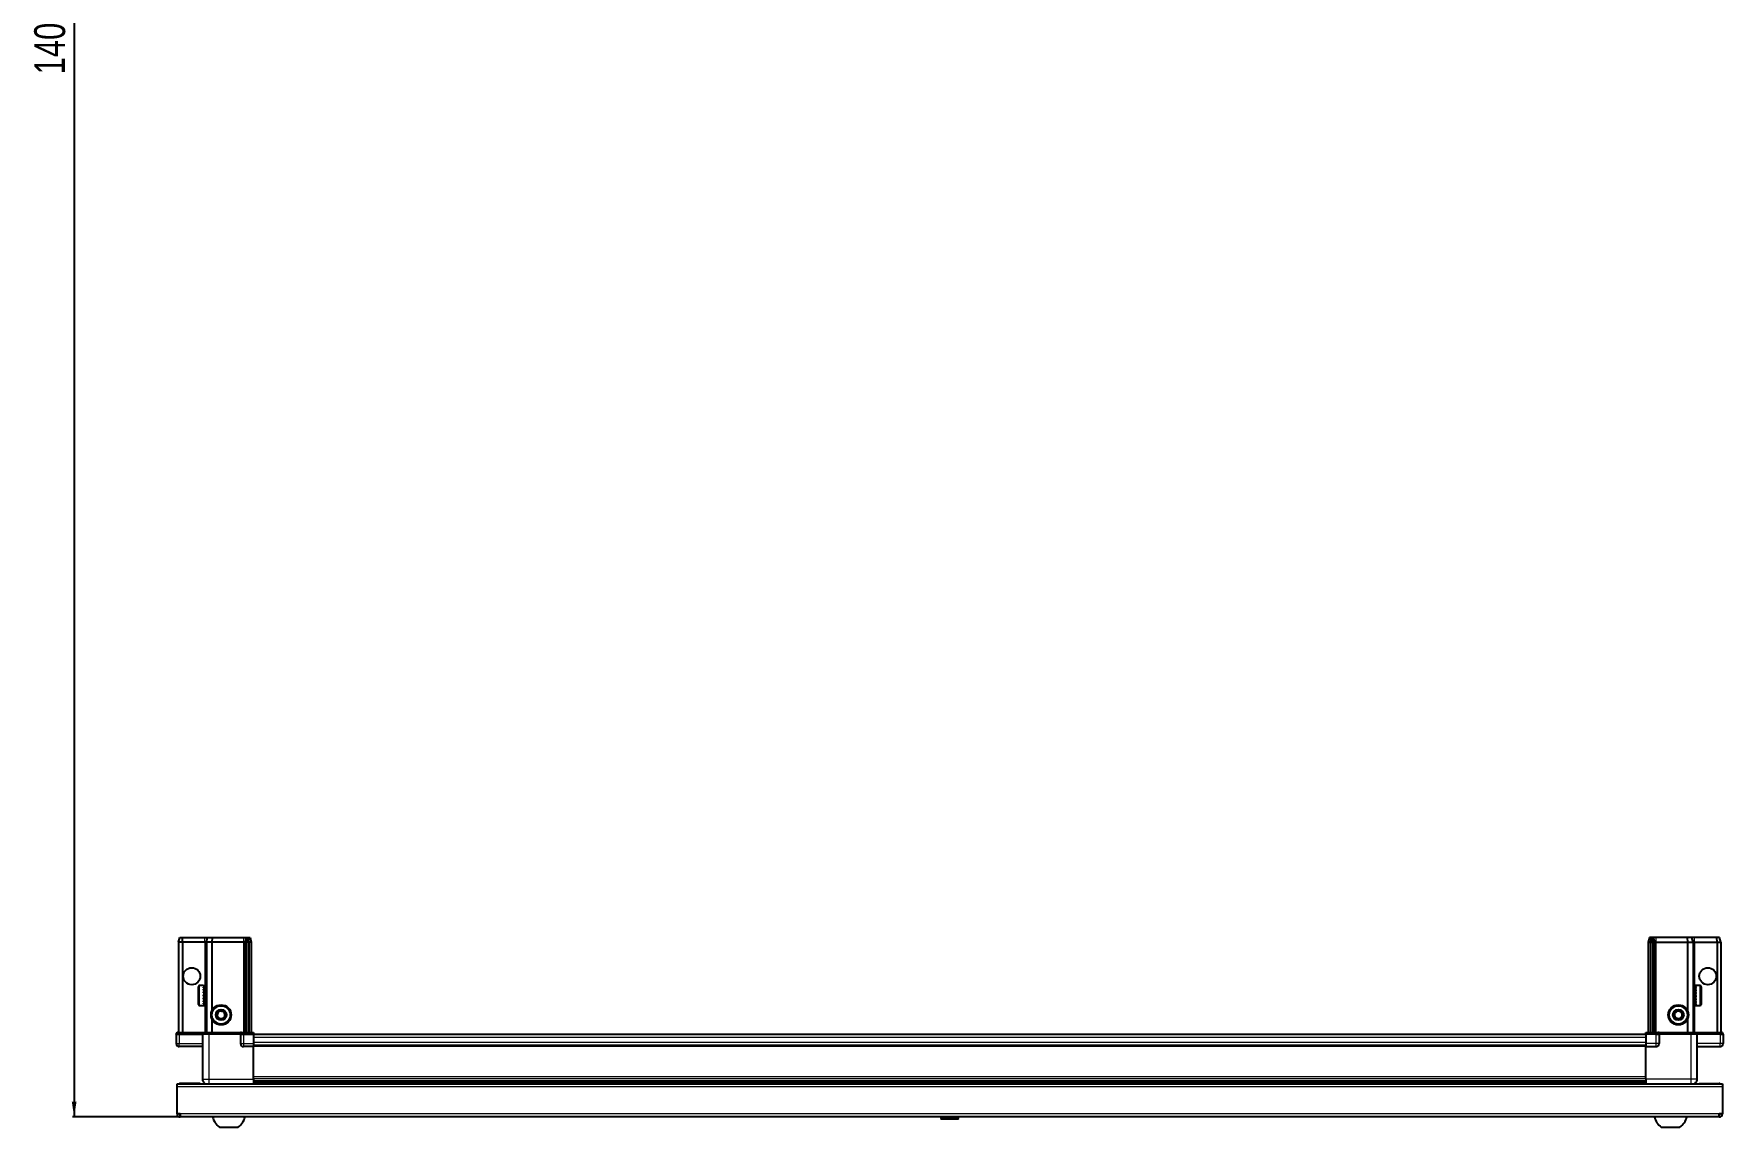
# Model space of a CAD drawing. Header units: millimetres. Extents: x 1415 to 5377, y -788 to 1732.
# Drawn here: x 1479 to 2571, y -788 to -81 of the extents above; entities that cross this region are included whole.
import ezdxf

# ---------------------------------------------------------------- set-up
doc = ezdxf.new("R2010")
doc.units = ezdxf.units.MM
doc.layers.add('FORMAT', color=7, linetype='Continuous')
doc.styles.add('SLDTEXTSTYLE0', font='TXT', dxfattribs={"width": 0.75})
doc.dimstyles.new('SLDDIMSTYLE0', dxfattribs={"dimtxt": 20, "dimasz": 10, "dimexe": 0, "dimexo": 0.0625, "dimgap": 5, "dimtad": 2, "dimdec": 1, "dimrnd": 1e-09, "dimzin": 12, "dimdsep": 46, "dimtxsty": 'SLDTEXTSTYLE0', "dimsah": 1, "dimcen": 0.09, "dimadec": 0, "dimazin": 3, "dimtfac": 1, "dimtofl": 0, "dimtmove": 0, "dimatfit": 3, "dimfxl": 0, "dimfrac": 2, "dimtolj": 1, "dimtzin": 12, "dimarcsym": 0})

# ---------------------------------------------------------------- blocks, each defined once
blk = doc.blocks.new('_D_9')
at = {"layer": 'FORMAT'}
for p, q in [((2065, 626), (1503.8, 626)), ((1504.8, 626), (1504.8, -781)), ((1573.4, -781), (1503.8, -781))]:
    blk.add_line(p, q, dxfattribs=at)
for points in [[(1504.8, 626), (1503.3, 616), (1506.4, 616)], [(1504.8, -781), (1506.4, -771), (1503.3, -771)]]:
    blk.add_solid(points, dxfattribs=at)
at = {"layer": 'FORMAT', "insert": (1479, -107.1), "char_height": 20, "attachment_point": 1, "rotation": 90, "style": 'SLDTEXTSTYLE0'}
blk.add_mtext('1407', dxfattribs=at)

msp = doc.modelspace()

# ---------------------------------------------------------------- linework, layer by layer
at = {"color": 7, "linetype": 'Continuous', "lineweight": 25}
for p, q in [((1572.32, -668.01), (1573.12, -665.01)), ((1573.12, -665.01), (1574.97, -665.01)), ((1574.82, -668.01), (1574.97, -665.01)), ((1574.97, -665.01), (1589.32, -665.01)), ((1589.32, -665.01), (1591.12, -665.01)), ((1590.32, -668.01), (1591.12, -665.01)), ((1591.12, -665.01), (1594.15, -665.01)), ((1594.15, -665.01), (1593.82, -668.01)), ((1594.15, -665.01), (1614.32, -665.01)), ((1614.32, -665.01), (1616.12, -665.01)), ((1616.12, -665.01), (1615.32, -668.01)), ((1616.12, -665.01), (1616.86, -665.01)), ((1616.86, -665.01), (1616.32, -668.01)), ((1616.86, -665.01), (1617.36, -665.01)), ((1617.36, -665.01), (1617.82, -668.01)), ((1617.36, -665.01), (1618.52, -665.01)), ((1618.52, -665.01), (1619.32, -668.01)), ((2523.12, -665.01), (2522.32, -668.01)), ((2524.28, -665.01), (2523.12, -665.01)), ((2524.28, -665.01), (2523.82, -668.01)), ((2524.78, -665.01), (2524.28, -665.01)), ((2524.78, -665.01), (2525.32, -668.01)), ((2525.52, -665.01), (2524.78, -665.01)), ((2525.52, -665.01), (2526.32, -668.01)), ((2527.32, -665.01), (2525.52, -665.01)), ((2547.49, -665.01), (2527.32, -665.01)), ((2547.49, -665.01), (2547.82, -668.01)), ((2550.52, -665.01), (2547.49, -665.01)), ((2551.32, -668.01), (2550.52, -665.01)), ((2552.32, -665.01), (2550.52, -665.01)), ((2566.67, -665.01), (2552.32, -665.01)), ((2566.82, -668.01), (2566.67, -665.01)), ((2568.52, -665.01), (2566.67, -665.01)), ((2569.32, -668.01), (2568.52, -665.01)), ((1572.32, -668.01), (1572.32, -726.31)), ((1574.82, -668.01), (1572.32, -668.01)), ((1574.82, -668.01), (1574.82, -726.31)), ((1589.32, -668.01), (1574.82, -668.01)), ((1590.32, -668.01), (1589.32, -668.01)), ((1593.82, -668.01), (1590.32, -668.01)), ((1590.32, -668.01), (1590.32, -726.31)), ((1593.82, -668.01), (1593.82, -712.51)), ((1614.32, -668.01), (1593.82, -668.01)), ((1615.32, -668.01), (1614.32, -668.01)), ((1615.32, -668.01), (1615.32, -726.31)), ((1616.32, -668.01), (1615.32, -668.01)), ((1616.32, -668.01), (1616.32, -726.31)), ((1617.82, -668.01), (1616.32, -668.01)), ((1617.82, -668.01), (1617.82, -726.31)), ((1619.32, -668.01), (1617.82, -668.01)), ((1619.32, -668.01), (1619.32, -726.31)), ((2522.32, -668.01), (2523.82, -668.01)), ((2522.32, -668.01), (2522.32, -726.31)), ((2523.82, -668.01), (2525.32, -668.01)), ((2523.82, -668.01), (2523.82, -726.31)), ((2525.32, -668.01), (2526.32, -668.01)), ((2525.32, -668.01), (2525.32, -726.31)), ((2526.32, -668.01), (2526.32, -726.31)), ((2526.32, -668.01), (2527.32, -668.01)), ((2527.32, -668.01), (2547.82, -668.01)), ((2547.82, -668.01), (2547.82, -712.51)), ((2547.82, -668.01), (2551.32, -668.01)), ((2551.32, -668.01), (2551.32, -726.31)), ((2551.32, -668.01), (2552.32, -668.01)), ((2552.32, -668.01), (2566.82, -668.01)), ((2566.82, -668.01), (2566.82, -726.31)), ((2566.82, -668.01), (2569.32, -668.01)), ((2569.32, -668.01), (2569.32, -726.31)), ((1585.12, -708.21), (1585.12, -696.81)), ((1588.32, -696.01), (1585.92, -696.01)), ((1588.32, -696.01), (1588.32, -696.02)), ((1588.32, -696.02), (1588.82, -696.02)), ((1588.32, -696.21), (1588.82, -696.21)), ((1588.32, -696.21), (1588.32, -696.43)), ((1588.32, -696.43), (1588.82, -696.43)), ((1588.32, -697), (1588.82, -697)), ((1588.32, -697), (1588.32, -697.43)), ((1588.32, -697.43), (1588.82, -697.43)), ((1588.32, -698.34), (1588.82, -698.34)), ((1588.32, -698.34), (1588.32, -698.93)), ((1588.32, -698.93), (1588.82, -698.93)), ((1588.82, -696.21), (1588.82, -696.02)), ((1588.82, -696.43), (1588.82, -696.21)), ((1588.82, -697), (1588.82, -696.43)), ((1588.82, -697.43), (1588.82, -697)), ((1588.82, -698.34), (1588.82, -697.43)), ((1588.92, -698.11), (1588.82, -698.11)), ((1588.82, -698.93), (1588.82, -698.34)), ((1588.82, -700.08), (1588.82, -698.93)), ((1588.92, -706.91), (1588.92, -698.11)), ((1589.8, -699.2), (1589.32, -698.51)), ((1589.32, -706.51), (1589.32, -698.51)), ((1590.29, -698.51), (1589.8, -699.2)), ((1590.32, -698.51), (1590.29, -698.51)), ((1590.29, -706.51), (1590.29, -698.51)), ((2551.35, -698.51), (2551.32, -698.51)), ((2551.84, -699.2), (2551.35, -698.51)), ((2551.35, -698.51), (2551.35, -706.51)), ((2552.32, -698.51), (2551.84, -699.2)), ((2552.32, -698.51), (2552.32, -706.51)), ((2552.82, -698.11), (2552.72, -698.11)), ((2552.72, -698.11), (2552.72, -706.91)), ((2555.72, -696.01), (2552.82, -696.01)), ((2553.32, -696.01), (2552.82, -696.01)), ((2552.82, -696.01), (2552.82, -696.06)), ((2552.82, -696.06), (2552.82, -696.35)), ((2553.32, -696.06), (2552.82, -696.06)), ((2553.32, -696.35), (2552.82, -696.35)), ((2552.82, -696.35), (2552.82, -696.62)), ((2553.32, -696.62), (2552.82, -696.62)), ((2552.82, -696.62), (2552.82, -697.29)), ((2553.32, -697.29), (2552.82, -697.29)), ((2552.82, -697.29), (2552.82, -697.76)), ((2552.82, -697.76), (2552.82, -698.73)), ((2553.32, -697.76), (2552.82, -697.76)), ((2553.32, -698.73), (2552.82, -698.73)), ((2552.82, -698.73), (2552.82, -699.36)), ((2553.32, -696.06), (2553.32, -696.01)), ((2553.32, -696.62), (2553.32, -696.35)), ((2553.32, -697.76), (2553.32, -697.29)), ((2553.32, -699.36), (2553.32, -698.73)), ((2556.52, -696.81), (2556.52, -708.21)), ((1585.92, -709.01), (1588.32, -709.01)), ((1588.32, -700.08), (1588.82, -700.08)), ((1588.32, -700.08), (1588.32, -700.78)), ((1588.32, -700.78), (1588.82, -700.78)), ((1588.32, -702.06), (1588.82, -702.06)), ((1588.32, -702.06), (1588.32, -702.8)), ((1588.32, -702.21), (1588.82, -702.21)), ((1588.32, -702.71), (1588.82, -702.71)), ((1588.32, -702.8), (1588.82, -702.8)), ((1588.32, -704.09), (1588.82, -704.09)), ((1588.32, -704.09), (1588.32, -704.79)), ((1588.32, -704.79), (1588.82, -704.79)), ((1588.32, -705.96), (1588.82, -705.96)), ((1588.32, -705.96), (1588.32, -706.56)), ((1588.32, -706.56), (1588.82, -706.56)), ((1588.32, -707.49), (1588.82, -707.49)), ((1588.32, -707.49), (1588.32, -707.94)), ((1588.32, -707.94), (1588.82, -707.94)), ((1588.32, -708.54), (1588.82, -708.54)), ((1588.32, -708.54), (1588.32, -708.78)), ((1588.32, -708.78), (1588.82, -708.78)), ((1588.32, -709), (1588.82, -709)), ((1588.32, -709), (1588.32, -709.01)), ((1588.32, -709.01), (1588.82, -709.01)), ((1588.82, -700.78), (1588.82, -700.08)), ((1588.82, -702.06), (1588.82, -700.78)), ((1588.82, -702.21), (1588.82, -702.06)), ((1588.82, -702.8), (1588.82, -702.71)), ((1588.82, -704.09), (1588.82, -702.8)), ((1588.82, -704.79), (1588.82, -704.09)), ((1588.82, -705.96), (1588.82, -704.79)), ((1588.82, -706.56), (1588.82, -705.96)), ((1588.82, -707.49), (1588.82, -706.56)), ((1588.82, -706.91), (1588.92, -706.91)), ((1588.82, -707.94), (1588.82, -707.49)), ((1588.82, -708.54), (1588.82, -707.94)), ((1588.82, -708.78), (1588.82, -708.54)), ((1588.82, -709), (1588.82, -708.78)), ((1588.82, -709.01), (1588.82, -709)), ((1589.32, -706.51), (1589.8, -705.82)), ((1589.8, -705.82), (1589.8, -699.2)), ((1589.8, -705.82), (1590.29, -706.51)), ((1590.29, -706.51), (1590.32, -706.51)), ((2551.32, -706.51), (2551.35, -706.51)), ((2551.35, -706.51), (2551.84, -705.82)), ((2551.84, -699.2), (2551.84, -705.82)), ((2551.84, -705.82), (2552.32, -706.51)), ((2552.72, -706.91), (2552.82, -706.91)), ((2552.82, -699.36), (2552.82, -700.55)), ((2553.32, -699.36), (2552.82, -699.36)), ((2553.32, -700.55), (2552.82, -700.55)), ((2552.82, -700.55), (2552.82, -701.19)), ((2553.32, -701.19), (2552.82, -701.19)), ((2552.82, -701.27), (2552.82, -702.56)), ((2553.32, -701.27), (2552.82, -701.27)), ((2553.32, -702.56), (2552.82, -702.56)), ((2553.32, -703.05), (2552.82, -703.05)), ((2552.82, -703.05), (2552.82, -703.3)), ((2552.82, -703.3), (2552.82, -704.57)), ((2553.32, -703.3), (2552.82, -703.3)), ((2553.32, -704.57), (2552.82, -704.57)), ((2552.82, -704.57), (2552.82, -705.26)), ((2552.82, -705.26), (2552.82, -706.38)), ((2553.32, -705.26), (2552.82, -705.26)), ((2553.32, -706.38), (2552.82, -706.38)), ((2552.82, -706.38), (2552.82, -706.94)), ((2552.82, -706.94), (2552.82, -707.8)), ((2553.32, -706.94), (2552.82, -706.94)), ((2553.32, -707.8), (2552.82, -707.8)), ((2552.82, -707.8), (2552.82, -708.2)), ((2552.82, -708.2), (2552.82, -708.71)), ((2553.32, -708.2), (2552.82, -708.2)), ((2553.32, -708.71), (2552.82, -708.71)), ((2552.82, -708.71), (2552.82, -708.89)), ((2552.82, -708.89), (2552.82, -709.01)), ((2553.32, -708.89), (2552.82, -708.89)), ((2552.82, -709.01), (2555.72, -709.01)), ((2553.32, -701.27), (2553.32, -700.55)), ((2553.32, -703.3), (2553.32, -702.56)), ((2553.32, -705.26), (2553.32, -704.57)), ((2553.32, -706.94), (2553.32, -706.38)), ((2553.32, -708.2), (2553.32, -707.8)), ((2553.32, -708.89), (2553.32, -708.71)), ((1593.82, -717.51), (1593.82, -726.31)), ((2547.82, -717.51), (2547.82, -726.31)), ((1571.32, -726.31), (1570.82, -727.18)), ((1570.82, -727.51), (1570.82, -727.18)), ((1570.82, -727.51), (1572.82, -727.51)), ((1570.82, -727.51), (1570.82, -733.51)), ((1572.82, -726.31), (1571.32, -726.31)), ((1572.82, -726.31), (1587.62, -726.31)), ((1587.62, -727.51), (1572.82, -727.51)), ((1572.82, -727.51), (1587.62, -727.51)), ((1587.62, -726.31), (1587.82, -726.31)), ((1587.82, -727.51), (1587.62, -727.51)), ((1587.82, -727.51), (1587.82, -726.31)), ((1587.82, -726.31), (1591.82, -726.31)), ((1591.82, -727.51), (1587.82, -727.51)), ((1587.82, -727.51), (1587.82, -756.51)), ((1591.82, -726.31), (1612.12, -726.31)), ((1612.12, -727.51), (1591.82, -727.51)), ((1612.12, -726.31), (1612.32, -726.31)), ((1612.32, -727.51), (1612.12, -727.51)), ((1612.32, -727.51), (1612.32, -726.31)), ((1613, -726.31), (1612.32, -726.31)), ((1612.32, -727.51), (1614.32, -727.51)), ((1612.32, -727.51), (1612.32, -733.51)), ((1613, -726.31), (1620.82, -726.31)), ((1620.82, -727.18), (1614.32, -727.18)), ((1620.82, -727.51), (1614.32, -727.51)), ((1614.32, -727.51), (1620.82, -727.51)), ((1620.82, -726.31), (1620.82, -727.18)), ((1620.82, -727.18), (1620.82, -727.18)), ((1620.82, -727.51), (1620.82, -727.18)), ((1620.82, -727.51), (1620.82, -727.51)), ((1620.82, -727.51), (1620.82, -733.51)), ((2520.82, -727.66), (1620.82, -727.66)), ((2520.82, -727.18), (2520.82, -726.31)), ((2520.82, -726.31), (2528.64, -726.31)), ((2520.82, -727.51), (2520.82, -727.18)), ((2527.32, -727.18), (2520.82, -727.18)), ((2527.32, -727.51), (2520.82, -727.51)), ((2520.82, -727.51), (2520.82, -733.51)), ((2527.32, -727.51), (2529.32, -727.51)), ((2529.32, -727.51), (2527.32, -727.51)), ((2529.32, -726.31), (2528.64, -726.31)), ((2529.32, -727.51), (2529.32, -726.31)), ((2529.32, -726.31), (2529.52, -726.31)), ((2529.52, -727.51), (2529.32, -727.51)), ((2529.32, -727.51), (2529.32, -733.51)), ((2529.52, -726.31), (2549.82, -726.31)), ((2549.82, -727.51), (2529.52, -727.51)), ((2549.82, -726.31), (2553.82, -726.31)), ((2553.82, -727.51), (2549.82, -727.51)), ((2553.82, -727.51), (2553.82, -726.31)), ((2553.82, -726.31), (2554.02, -726.31)), ((2554.02, -727.51), (2553.82, -727.51)), ((2553.82, -727.51), (2553.82, -756.51)), ((2554.02, -726.31), (2568.82, -726.31)), ((2568.82, -727.51), (2554.02, -727.51)), ((2570.32, -726.31), (2568.82, -726.31)), ((2568.82, -727.51), (2570.82, -727.51)), ((2570.82, -727.18), (2570.32, -726.31)), ((2570.82, -727.18), (2570.32, -726.31)), ((2570.82, -727.51), (2570.82, -727.18)), ((2570.82, -727.51), (2570.82, -727.18)), ((2570.82, -727.51), (2570.82, -727.51)), ((2570.82, -727.51), (2570.82, -733.51)), ((1587.82, -735.51), (1572.82, -735.51)), ((1620.82, -735.51), (1614.32, -735.51)), ((1620.82, -733.51), (1620.82, -735.51)), ((2520.82, -734.86), (1620.82, -734.86)), ((1620.82, -756.51), (1620.82, -735.51)), ((2520.82, -733.51), (2520.82, -735.51)), ((2520.82, -735.51), (2527.32, -735.51)), ((2520.82, -756.51), (2520.82, -735.51)), ((2553.82, -735.51), (2568.82, -735.51)), ((1571.32, -761.61), (1571.32, -759.51)), ((1571.32, -759.51), (2570.32, -759.51)), ((1571.32, -778.91), (1571.32, -761.61)), ((1586.32, -759.41), (1573.42, -759.41)), ((1586.32, -759.41), (1586.32, -759.51)), ((1620.82, -757.54), (2520.82, -757.54)), ((1620.82, -757.57), (2520.82, -757.57)), ((1644.7, -759.36), (1620.82, -759.36)), ((1639.32, -759.51), (1639.32, -759.36)), ((1639.36, -759.51), (1639.36, -759.36)), ((1639.63, -759.51), (1639.63, -759.36)), ((1639.89, -759.51), (1639.89, -759.36)), ((1640.54, -759.51), (1640.54, -759.36)), ((1641.01, -759.51), (1641.01, -759.36)), ((1641.97, -759.51), (1641.97, -759.36)), ((1642.59, -759.51), (1642.59, -759.36)), ((1643.78, -759.51), (1643.78, -759.36)), ((1644.44, -759.51), (1644.44, -759.36)), ((1644.49, -759.51), (1644.49, -759.36)), ((1645.79, -759.36), (1644.7, -759.36)), ((1645.79, -759.51), (1645.79, -759.36)), ((1645.79, -759.36), (1645.79, -759.36)), ((1646.52, -759.36), (1645.79, -759.36)), ((1645.8, -759.51), (1645.8, -759.36)), ((1646.3, -759.51), (1646.3, -759.36)), ((1646.52, -759.51), (1646.52, -759.36)), ((1646.94, -759.36), (1646.52, -759.36)), ((1646.52, -759.36), (1646.52, -759.36)), ((2494.7, -759.36), (1646.94, -759.36)), ((1647.8, -759.51), (1647.8, -759.36)), ((1648.49, -759.51), (1648.49, -759.36)), ((1649.61, -759.51), (1649.61, -759.36)), ((1650.19, -759.51), (1650.19, -759.36)), ((1651.06, -759.51), (1651.06, -759.36)), ((1651.46, -759.51), (1651.46, -759.36)), ((1651.99, -759.51), (1651.99, -759.36)), ((1652.18, -759.51), (1652.18, -759.36)), ((1652.32, -759.51), (1652.32, -759.36)), ((2489.32, -759.51), (2489.32, -759.36)), ((2489.49, -759.51), (2489.49, -759.36)), ((2489.7, -759.51), (2489.7, -759.36)), ((2490.26, -759.51), (2490.26, -759.36)), ((2490.68, -759.51), (2490.68, -759.36)), ((2491.58, -759.51), (2491.58, -759.36)), ((2492.16, -759.51), (2492.16, -759.36)), ((2493.31, -759.51), (2493.31, -759.36)), ((2494, -759.51), (2494, -759.36)), ((2495.28, -759.36), (2494.7, -759.36)), ((2495.28, -759.51), (2495.28, -759.36)), ((2495.29, -759.36), (2495.28, -759.36)), ((2496.02, -759.36), (2495.29, -759.36)), ((2495.46, -759.51), (2495.46, -759.36)), ((2495.96, -759.51), (2495.96, -759.36)), ((2496.02, -759.51), (2496.02, -759.36)), ((2497.05, -759.36), (2496.02, -759.36)), ((2496.02, -759.36), (2496.02, -759.36)), ((2520.82, -759.36), (2496.94, -759.36)), ((2497.31, -759.51), (2497.31, -759.36)), ((2498.02, -759.51), (2498.02, -759.36)), ((2499.19, -759.51), (2499.19, -759.36)), ((2499.8, -759.51), (2499.8, -759.36)), ((2500.75, -759.51), (2500.75, -759.36)), ((2501.19, -759.51), (2501.19, -759.36)), ((2501.82, -759.51), (2501.82, -759.36)), ((2502.06, -759.51), (2502.06, -759.36)), ((2502.3, -759.51), (2502.3, -759.36)), ((2502.32, -759.51), (2502.32, -759.36)), ((2520.97, -759.51), (2520.97, -756.51)), ((2555.32, -759.41), (2555.32, -759.51)), ((2555.32, -759.41), (2568.22, -759.41)), ((2570.32, -759.51), (2570.32, -761.61)), ((2570.32, -761.61), (2570.32, -778.91)), ((1573.42, -778.91), (1571.32, -778.91)), ((1573.42, -778.91), (1573.42, -781.01)), ((2568.22, -781.01), (1573.42, -781.01)), ((2066.02, -781.01), (2065.03, -782)), ((2065.03, -782), (2065.03, -782.51)), ((2076.6, -782), (2065.03, -782)), ((2076.6, -782.51), (2065.03, -782.51)), ((2076.6, -782), (2075.62, -781.01)), ((2076.6, -782.51), (2076.6, -782)), ((2570.32, -778.91), (2568.22, -778.91)), ((2568.22, -781.01), (2568.22, -778.91)), ((1598.82, -787.61), (1610.82, -787.61)), ((2530.82, -787.61), (2542.82, -787.61))]:
    msp.add_line(p, q, dxfattribs=at)
at = {"color": 8, "linetype": 'Continuous', "lineweight": 18}
for p, q in [((1589.32, -668.01), (1589.32, -665.01)), ((1614.32, -665.01), (1614.32, -668.01)), ((2527.32, -665.01), (2527.32, -668.01)), ((2552.32, -668.01), (2552.32, -665.01)), ((1589.32, -668.01), (1589.32, -698.51)), ((1614.32, -668.01), (1614.32, -726.31)), ((2527.32, -668.01), (2527.32, -726.31)), ((2552.32, -668.01), (2552.32, -698.51)), ((1585.92, -709.01), (1585.92, -696.01)), ((2555.72, -696.01), (2555.72, -709.01)), ((1589.32, -706.51), (1589.32, -726.31)), ((2552.32, -706.51), (2552.32, -726.31)), ((1572.82, -727.51), (1572.82, -726.31)), ((1572.82, -727.51), (1572.82, -733.51)), ((1587.62, -727.51), (1587.62, -726.31)), ((1591.82, -727.51), (1591.82, -726.31)), ((1591.82, -727.51), (1591.82, -756.51)), ((1612.12, -727.51), (1612.12, -726.31)), ((1614.32, -727.51), (1614.32, -727.18)), ((1614.32, -727.51), (1614.32, -733.51)), ((1620.82, -727.51), (1620.82, -727.18)), ((2520.82, -729.66), (1620.82, -729.66)), ((2527.32, -727.51), (2527.32, -727.18)), ((2527.32, -727.51), (2527.32, -733.51)), ((2529.52, -726.31), (2529.52, -727.51)), ((2549.82, -727.51), (2549.82, -726.31)), ((2549.82, -727.51), (2549.82, -756.51)), ((2554.02, -726.31), (2554.02, -727.51)), ((2568.82, -727.51), (2568.82, -726.31)), ((2568.82, -727.51), (2568.82, -733.51)), ((1570.82, -733.51), (1572.82, -733.51)), ((1572.82, -733.51), (1587.82, -733.51)), ((1572.82, -735.51), (1572.82, -733.51)), ((1612.32, -733.51), (1614.32, -733.51)), ((1614.32, -733.51), (1620.82, -733.51)), ((1614.32, -733.51), (1614.32, -735.51)), ((2520.82, -732.86), (1620.82, -732.86)), ((2520.82, -735.51), (1620.82, -735.51)), ((2527.32, -733.51), (2520.82, -733.51)), ((2529.32, -733.51), (2527.32, -733.51)), ((2527.32, -733.51), (2527.32, -735.51)), ((2568.82, -733.51), (2553.82, -733.51)), ((2570.82, -733.51), (2568.82, -733.51)), ((2568.82, -735.51), (2568.82, -733.51)), ((2570.32, -761.61), (1571.32, -761.61)), ((1573.42, -759.51), (1573.42, -759.41)), ((1591.82, -756.51), (1620.82, -756.51)), ((1620.82, -754.92), (2520.82, -754.92)), ((2520.82, -756.33), (1620.82, -756.33)), ((1620.82, -758.78), (2520.82, -758.78)), ((2549.82, -756.51), (2520.82, -756.51)), ((2568.22, -759.51), (2568.22, -759.41)), ((2568.22, -778.91), (1573.42, -778.91))]:
    msp.add_line(p, q, dxfattribs=at)
at = {"color": 7, "linetype": 'Continuous', "lineweight": 25, "flags": 128}
for points in [[(1573.42, -759.41), (1573.01, -759.45), (1572.78, -759.51)], [(2568.86, -759.51), (2568.63, -759.45), (2568.22, -759.41)]]:
    msp.add_lwpolyline(points, dxfattribs=at)
at = {"color": 7, "linetype": 'Continuous', "lineweight": 25}
for centre, radius in [((1580.82, -690.01), 5.5), ((2560.82, -690.01), 5.5), ((1599.82, -715.01), 6.5), ((2541.82, -715.01), 6.5), ((1599.82, -715.01), 3.46), ((2541.82, -715.01), 3.46)]:
    msp.add_circle(centre, radius, dxfattribs=at)
at = {"color": 8, "linetype": 'Continuous', "lineweight": 18}
for centre in [(1599.82, -715.01), (2541.82, -715.01)]:
    msp.add_circle(centre, 5.7, dxfattribs=at)
at = {"color": 7, "linetype": 'Continuous', "lineweight": 25}
for centre, radius, start, end in [((1585.92, -696.81), 0.8, 90, 180), ((1589.32, -698.11), 0.4, 180, 270), ((2552.32, -698.11), 0.4, 270, 360), ((2555.72, -696.81), 0.8, 0, 90), ((1585.92, -708.21), 0.8, 180, 270), ((1589.32, -706.91), 0.4, 90, 180), ((2552.32, -706.91), 0.4, 0, 90), ((2555.72, -708.21), 0.8, 270, 360), ((1599.82, -715.01), 2.5, 147.37605, 207.37605), ((1599.82, -715.01), 2.5, 207.37605, 267.37605), ((1599.82, -715.01), 2.5, 87.37605, 147.37605), ((1599.82, -715.01), 2.5, 267.37605, 327.37605), ((1599.82, -715.01), 2.5, 27.37605, 87.37605), ((1599.82, -715.01), 2.5, 327.37605, 27.37605), ((2541.82, -715.01), 2.5, 134.67671, 194.67671), ((2541.82, -715.01), 2.5, 194.67671, 254.67671), ((2541.82, -715.01), 2.5, 74.67671, 134.67671), ((2541.82, -715.01), 2.5, 254.67671, 314.67671), ((2541.82, -715.01), 2.5, 14.67671, 74.67671), ((2541.82, -715.01), 2.5, 314.67671, 14.67671), ((1572.82, -733.51), 2, 180, 270), ((1614.32, -733.51), 2, 180, 270), ((2527.32, -733.51), 2, 270, 0), ((2568.82, -733.51), 2, 270, 0), ((1573.42, -778.91), 2.1, 180, 270), ((1573.42, -778.91), 0.6, 180, 270), ((1605.84, -777.99), 11.91, 194.70035, 233.8734), ((1603.8, -777.99), 11.91, 306.1266, 345.29965), ((2537.84, -777.99), 11.91, 194.70035, 233.8734), ((2535.8, -777.99), 11.91, 306.1266, 345.29965), ((2568.22, -778.91), 2.1, 270, 0), ((2568.22, -778.91), 0.6, 270, 0)]:
    msp.add_arc(centre, radius, start, end, dxfattribs=at)
for centre, start_param, end_param in [((1614.32, -723.72), 2.4188584, 3.1415927), ((2527.32, -723.72), 3.1415927, 3.8643269)]:
    msp.add_ellipse(centre, major_axis=(0, 3.46), ratio=0.5773503, start_param=start_param, end_param=end_param, dxfattribs=at)
for points, knots in [([(1596.94, -714.88), (1597.21, -714.45), (1597.73, -713.64), (1598.25, -712.83), (1598.49, -712.45)], [0, 0, 0, 0, 0.53468586, 1, 1, 1, 1]), ([(1598.26, -717.45), (1598.21, -717.33), (1597.93, -716.8), (1597.47, -715.92), (1597.09, -715.19), (1596.94, -714.88)], [0, 0, 0, 0, 0.1331247, 0.6370994, 1, 1, 1, 1]), ([(1601.15, -717.58), (1600.63, -717.55), (1599.67, -717.51), (1598.71, -717.47), (1598.26, -717.45)], [0, 0, 0, 0, 0.5346859, 1, 1, 1, 1]), ([(1598.49, -712.45), (1599.01, -712.47), (1599.97, -712.52), (1600.93, -712.56), (1601.38, -712.58)], [0, 0, 0, 0, 0.5346859, 1, 1, 1, 1]), ([(1602.7, -715.15), (1602.43, -715.58), (1601.91, -716.39), (1601.39, -717.2), (1601.15, -717.58)], [0, 0, 0, 0, 0.5346859, 1, 1, 1, 1]), ([(1601.38, -712.58), (1601.53, -712.89), (1601.91, -713.62), (1602.37, -714.5), (1602.65, -715.04), (1602.7, -715.15)], [0, 0, 0, 0, 0.3629006, 0.8668753, 1, 1, 1, 1]), ([(2539.04, -714.25), (2539.4, -713.89), (2540.09, -713.21), (2540.77, -712.54), (2541.09, -712.22)], [0, 0, 0, 0, 0.5346859, 1, 1, 1, 1]), ([(2539.77, -717.04), (2539.68, -716.71), (2539.47, -715.91), (2539.22, -714.95), (2539.07, -714.37), (2539.04, -714.25)], [0, 0, 0, 0, 0.36290056, 0.86687533, 1, 1, 1, 1]), ([(2542.55, -717.81), (2542.05, -717.67), (2541.12, -717.42), (2540.2, -717.16), (2539.77, -717.04)], [0, 0, 0, 0, 0.5346859, 1, 1, 1, 1]), ([(2541.09, -712.22), (2541.59, -712.36), (2542.52, -712.61), (2543.44, -712.87), (2543.87, -712.98)], [0, 0, 0, 0, 0.5346859, 1, 1, 1, 1]), ([(2544.6, -715.78), (2544.24, -716.14), (2543.55, -716.82), (2542.87, -717.49), (2542.55, -717.81)], [0, 0, 0, 0, 0.5346859, 1, 1, 1, 1]), ([(2543.87, -712.98), (2543.9, -713.11), (2544.06, -713.68), (2544.31, -714.65), (2544.52, -715.44), (2544.6, -715.78)], [0, 0, 0, 0, 0.13312467, 0.63709944, 1, 1, 1, 1]), ([(1587.82, -756.51), (1587.87, -756.95), (1587.94, -757.63), (1588.37, -758.45), (1588.83, -759), (1589.23, -759.36), (1589.5, -759.49), (1589.54, -759.51)], [0, 0, 0, 0, 0.3630185, 0.5584377, 0.7580039, 0.9575702, 1, 1, 1, 1]), ([(1620.82, -756.51), (1620.82, -756.91), (1620.82, -757.7), (1620.82, -758.72), (1620.82, -759.35), (1620.82, -759.5), (1620.82, -759.51)], [0, 0, 0, 0, 0.3255201, 0.6510403, 0.9765604, 1, 1, 1, 1]), ([(2520.82, -756.51), (2520.82, -756.91), (2520.82, -757.7), (2520.82, -758.72), (2520.82, -759.35), (2520.82, -759.5), (2520.82, -759.51)], [0, 0, 0, 0, 0.32552014, 0.65104028, 0.97656042, 1, 1, 1, 1]), ([(2553.82, -756.51), (2553.77, -756.95), (2553.7, -757.63), (2553.27, -758.45), (2552.81, -759), (2552.41, -759.36), (2552.14, -759.49), (2552.1, -759.51)], [0, 0, 0, 0, 0.3630185, 0.5584377, 0.7580039, 0.9575702, 1, 1, 1, 1])]:
    msp.add_open_spline(points, degree=3, knots=knots, dxfattribs=at)
at = {"color": 8, "linetype": 'Continuous', "lineweight": 18}
for points in [[(1587.82, -756.51), (1587.88, -756.51), (1588, -756.51), (1588.93, -756.51), (1590.25, -756.51), (1591.3, -756.51), (1591.82, -756.51)], [(2553.82, -756.51), (2553.76, -756.51), (2553.64, -756.51), (2552.71, -756.51), (2551.39, -756.51), (2550.34, -756.51), (2549.82, -756.51)]]:
    msp.add_open_spline(points, degree=3, dxfattribs=at)
for points in [[(1591.82, -756.51), (1591.82, -756.95), (1591.82, -757.63), (1591.82, -758.45), (1591.82, -759), (1591.82, -759.36), (1591.82, -759.49), (1591.82, -759.51)], [(2549.82, -756.51), (2549.82, -756.95), (2549.82, -757.63), (2549.82, -758.45), (2549.82, -759), (2549.82, -759.36), (2549.82, -759.49), (2549.82, -759.51)]]:
    msp.add_open_spline(points, degree=3, knots=[0, 0, 0, 0, 0.3630185, 0.5584377, 0.7580039, 0.9575702, 1, 1, 1, 1], dxfattribs=at)

# ---------------------------------------------------------------- dimensions: what is measured, and where the dimension line sits
at = {"layer": 'FORMAT'}
dim = msp.add_linear_dim(base=(1504.82, -781.01), p1=(2065.03, 625.99), p2=(1573.42, -781.01), angle=90, dimstyle='SLDDIMSTYLE0', dxfattribs=at)
dim.commit()
dim.dimension.update_dxf_attribs({"geometry": '_D_9', "text_midpoint": (1504.82, -77.51), "dimtype": 160})

doc.saveas('drawing.dxf')
